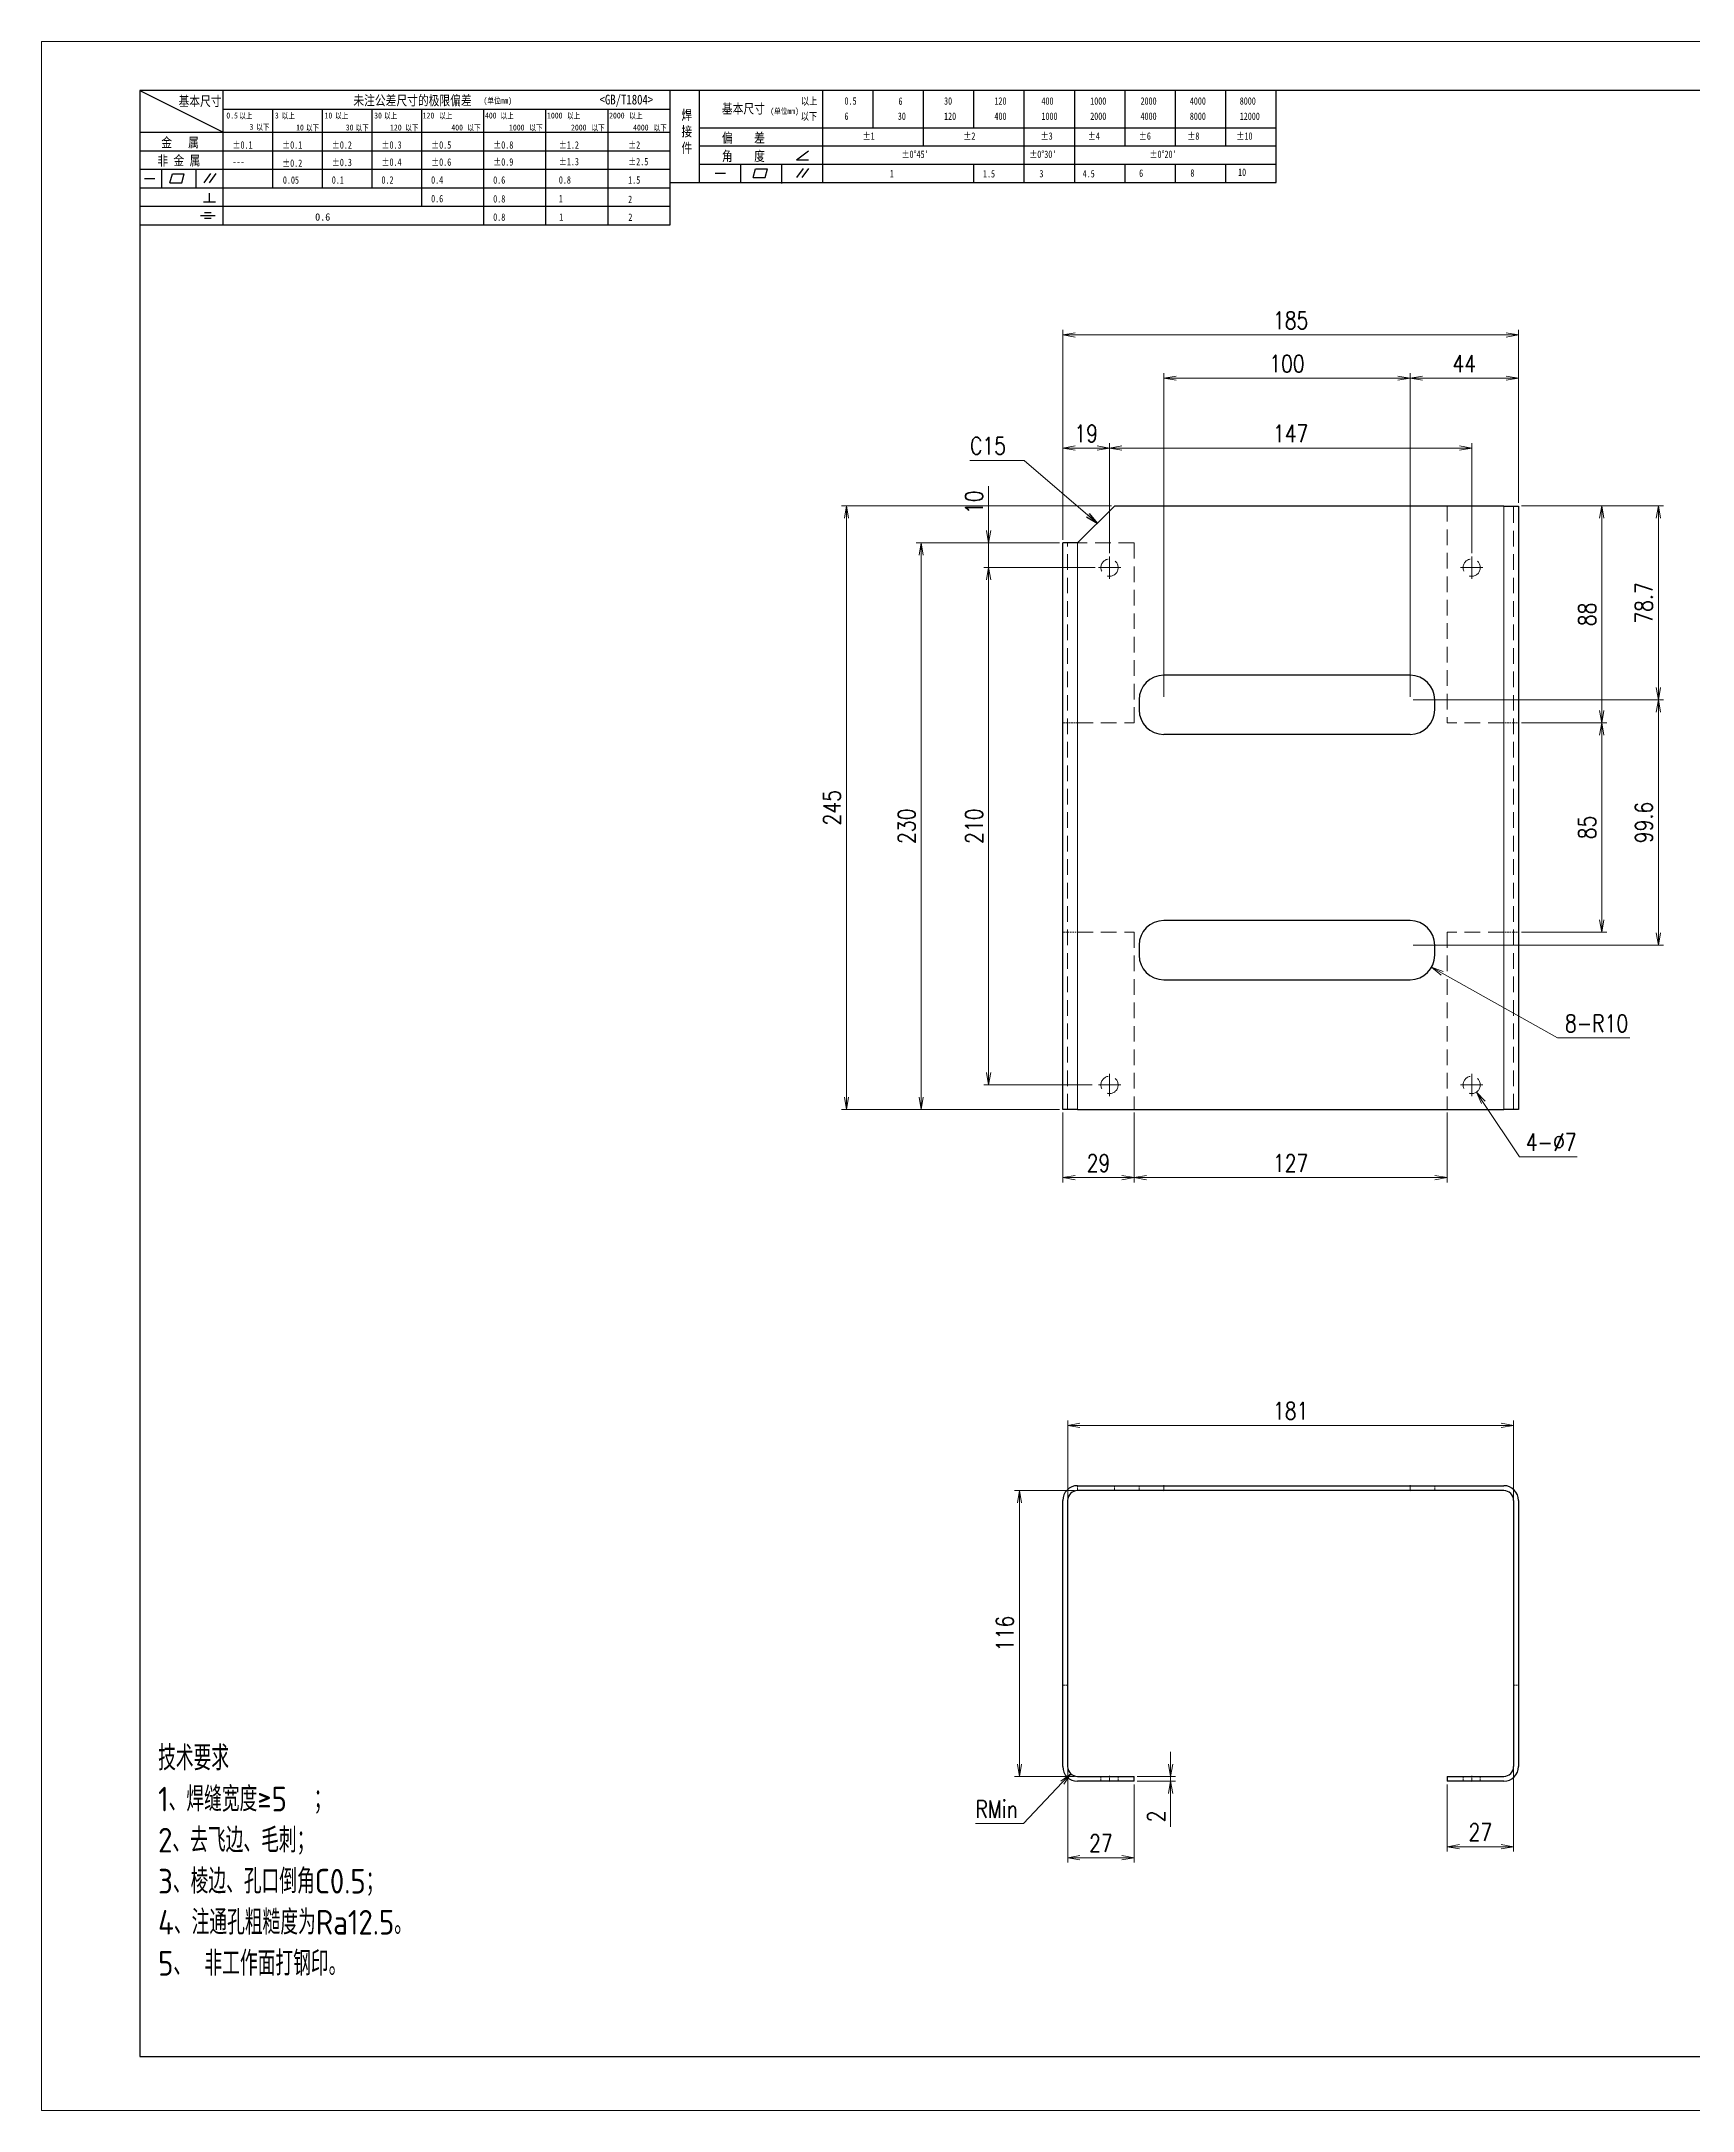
# Model space of a CAD drawing. Header units: millimetres. Extents: x 1333 to 78972, y -42879 to -5704.
# Drawn here: x 77784 to 78454, y -21799 to -20959 of the extents above; entities that cross this region are included whole.
import ezdxf

# ---------------------------------------------------------------- set-up
doc = ezdxf.new("R2010")
doc.units = ezdxf.units.MM
doc.header["$LTSCALE"] = 0.5
doc.linetypes.add('AM_ISO08W050x2', pattern=[9, 6, -0.75, 1.5, -0.75])
doc.linetypes.add('DASHED', pattern=[19.05, 12.7, -6.35])
for name, color, linetype, lineweight in [('CENTER', 2, 'AM_ISO08W050x2', 15), ('HIDDEN', 1, 'DASHED', 18), ('图框', 7, 'Continuous', 18), ('标注线', 3, 'Continuous', 18)]:
    doc.layers.add(name, color=color, linetype=linetype, lineweight=lineweight)
for name, color, linetype in [('DIM', 3, 'Continuous'), ('Drawing', 7, 'Continuous'), ('图框文字', 7, 'Continuous')]:
    doc.layers.add(name, color=color, linetype=linetype)
doc.layers.add('打印-禁用', color=7, linetype='Continuous', lineweight=15, plot=False)
doc.styles.add('DIM', font='romans.shx', dxfattribs={"width": 0.8, "bigfont": 'bigfont.shx'})
doc.styles.add('国标', font='simfang.ttf', dxfattribs={"width": 0.8})
doc.styles.add('机械长仿宋', font='gbenor.shx', dxfattribs={"height": 1, "bigfont": 'gbcbig.shx'})
doc.dimstyles.new('XR 1-2$0', dxfattribs={"dimscale": 2, "dimtxt": 3.5, "dimasz": 2.5, "dimexe": 1, "dimexo": 0.625, "dimgap": 1.2, "dimtad": 1, "dimdsep": 46, "dimtxsty": 'DIM', "dimblk": 'OPEN', "dimcen": 0, "dimclrd": 8, "dimclre": 8, "dimclrt": 2, "dimazin": 2, "dimtfac": 0.5, "dimtmove": 0, "dimatfit": 3, "dimldrblk": 'OPEN', "dimfxl": 1, "dimtolj": 2, "dimlwd": 13, "dimlwe": 13, "dimarcsym": 0})
doc.dimstyles.new('XR 1-2$3', dxfattribs={"dimscale": 2, "dimtxt": 3.5, "dimasz": 2.5, "dimexe": 1, "dimexo": 0.625, "dimgap": 1.2, "dimtad": 1, "dimtoh": 1, "dimdsep": 46, "dimtxsty": 'DIM', "dimblk": 'OPEN', "dimcen": 0, "dimclrd": 8, "dimclre": 8, "dimclrt": 2, "dimazin": 2, "dimtfac": 0.5, "dimtofl": 0, "dimtmove": 0, "dimatfit": 3, "dimldrblk": 'OPEN', "dimfxl": 1, "dimtolj": 2, "dimlwd": 18, "dimlwe": 18, "dimarcsym": 0})
doc.dimstyles.new('XR 1-2$4', dxfattribs={"dimscale": 2, "dimtxt": 3.5, "dimasz": 2.5, "dimexe": 1, "dimexo": 0.625, "dimgap": 1.2, "dimtad": 1, "dimtoh": 1, "dimdsep": 46, "dimtxsty": 'DIM', "dimblk": 'OPEN', "dimcen": 0, "dimclrd": 8, "dimclre": 8, "dimclrt": 2, "dimazin": 2, "dimtfac": 0.5, "dimtofl": 0, "dimtmove": 0, "dimatfit": 3, "dimldrblk": 'OPEN', "dimfxl": 1, "dimtolj": 2, "dimlwd": 18, "dimlwe": 18, "dimarcsym": 0})
doc.dimstyles.new('XR 1-2$7', dxfattribs={"dimscale": 2, "dimtxt": 3.5, "dimasz": 2.5, "dimexe": 1, "dimexo": 0.625, "dimgap": 1.2, "dimtad": 1, "dimdsep": 46, "dimtxsty": 'DIM', "dimblk": 'OPEN', "dimcen": 0, "dimclrd": 8, "dimclre": 8, "dimclrt": 2, "dimazin": 2, "dimtfac": 0.5, "dimtmove": 0, "dimatfit": 3, "dimldrblk": 'OPEN', "dimfxl": 1, "dimtolj": 2, "dimlwd": 13, "dimlwe": 13, "dimarcsym": 1})

# ---------------------------------------------------------------- blocks, each defined once
blk = doc.blocks.new('GZDEH零件A2图框V02版')
at = {"layer": '图框文字', "linetype": 'Continuous'}
for p, q in [((584, 410), (20, 410)), ((20, 410), (20, 11)), ((20, 11), (584, 11))]:
    blk.add_line(p, q, dxfattribs=at)
at = {"layer": '图框文字', "color": 9}
for p, q in [((20, 410), (36.88, 401.54)), ((36.88, 382.79), (36.88, 410)), ((127.6, 382.79), (127.6, 410)), ((133.6, 391.38), (133.6, 410)), ((158.6, 402.48), (158.6, 410)), ((168.82, 402.48), (168.82, 410)), ((179.04, 402.48), (179.04, 410)), ((189.26, 402.48), (189.26, 410)), ((199.48, 402.48), (199.48, 410)), ((209.71, 402.48), (209.71, 410)), ((219.93, 402.48), (219.93, 410)), ((230.15, 402.48), (230.15, 410)), ((240.37, 402.48), (240.37, 410)), ((250.6, 391.38), (250.6, 410)), ((36.88, 406.22), (127.6, 406.22)), ((46.96, 390.29), (46.96, 406.22)), ((57.04, 390.29), (57.04, 406.22)), ((67.12, 390.29), (67.12, 406.22)), ((77.2, 386.54), (77.2, 406.22)), ((89.8, 382.79), (89.8, 406.22)), ((102.4, 382.79), (102.4, 406.22)), ((115, 382.79), (115, 406.22)), ((20, 401.54), (127.6, 401.54)), ((133.6, 402.48), (250.6, 402.48)), ((158.6, 391.38), (158.6, 402.48)), ((179.04, 398.78), (179.04, 402.48)), ((199.48, 391.38), (199.48, 402.48)), ((209.71, 391.38), (209.71, 402.48)), ((219.93, 398.78), (219.93, 402.48)), ((230.15, 398.78), (230.15, 402.48)), ((240.37, 398.78), (240.37, 402.48)), ((20, 397.79), (127.6, 397.79)), ((133.6, 398.78), (250.6, 398.78)), ((133.6, 395.08), (250.6, 395.08)), ((141.93, 391.38), (141.93, 395.08)), ((150.26, 391.38), (150.26, 395.08)), ((153.26, 395.95), (155.66, 397.8)), ((153.26, 395.95), (155.66, 395.95)), ((189.26, 391.38), (189.26, 395.08)), ((219.93, 391.38), (219.93, 394.98)), ((230.15, 391.38), (230.15, 395.08)), ((240.37, 391.38), (240.37, 395.08)), ((20, 394.04), (127.6, 394.04)), ((20.94, 392.19), (23, 392.19)), ((24.43, 390.34), (24.43, 394.04)), ((26.1, 391.3), (26.58, 393.09)), ((26.1, 391.3), (28.51, 391.3)), ((26.58, 393.09), (28.99, 393.09)), ((28.51, 391.3), (28.99, 393.09)), ((31.42, 390.34), (31.42, 394.04)), ((33.03, 391.3), (34.36, 393.16)), ((34.11, 391.3), (35.45, 393.16)), ((127.6, 391.38), (250.6, 391.38)), ((136.77, 393.23), (138.83, 393.23)), ((144.48, 392.34), (144.96, 394.13)), ((144.48, 392.34), (146.9, 392.34)), ((144.96, 394.13), (147.37, 394.13)), ((146.9, 392.34), (147.37, 394.13)), ((150.26, 391.13), (150.26, 391.38)), ((153.32, 392.34), (154.66, 394.2)), ((154.4, 392.34), (155.74, 394.2)), ((20, 390.29), (127.6, 390.29)), ((20, 386.54), (127.6, 386.54)), ((32.93, 387.41), (35.32, 387.41)), ((34.09, 387.41), (34.09, 389.18)), ((20, 382.79), (127.6, 382.79)), ((32.3, 384.69), (35.28, 384.69)), ((33.08, 385.29), (34.43, 385.29)), ((33.08, 384.09), (34.44, 384.09))]:
    blk.add_line(p, q, dxfattribs=at)
at = {"layer": '打印-禁用', "linetype": 'Continuous'}
for p, q in [((594, 420), (0, 420)), ((0, 420), (0, 0)), ((0, 0), (594, 0))]:
    blk.add_line(p, q, dxfattribs=at)
at = {"layer": '图框文字', "color": 9, "style": '国标', "width": 0.8}
for s, height, p in [('基本尺寸', 2, (27.84, 406.88)), ('未注公差尺寸的极限偏差', 2, (63.32, 407.02)), ('<GB/T1804>', 2, (113.29, 407.19)), ('基本尺寸', 2, (138.11, 405.36)), ('以上', 1.5, (154.15, 407.13)), ('0.5', 1.5, (163, 407.16)), ('6', 1.5, (173.96, 407.12)), ('30', 1.5, (183.2, 407.15)), ('120', 1.5, (193.42, 407.15)), ('400', 1.5, (202.97, 407.15)), ('1000', 1.5, (212.87, 407.15)), ('2000', 1.5, (223.08, 407.15)), ('4000', 1.5, (233.08, 407.15)), ('8000', 1.5, (243.21, 407.15)), ('30', 1.2, (67.55, 404.35)), ('以下', 1.5, (154.09, 404.03)), ('6', 1.5, (163, 404.08)), ('30', 1.5, (173.82, 404.07)), ('120', 1.5, (183.2, 404.06)), ('400', 1.5, (193.42, 404.06)), ('1000', 1.5, (202.97, 404.06)), ('2000', 1.5, (212.87, 404.06)), ('4000', 1.5, (223.08, 404.06)), ('8000', 1.5, (233.08, 404.06)), ('12000', 1.5, (243.21, 404.06)), ('金   属', 2, (24.33, 398.48)), ('±0.1', 1.5, (38.78, 398.23)), ('±0.1', 1.5, (48.86, 398.23)), ('±0.2', 1.5, (58.94, 398.23)), ('±0.3', 1.5, (69.02, 398.23)), ('±0.5', 1.5, (79.1, 398.23)), ('±0.8', 1.5, (91.7, 398.23)), ('±1.2', 1.5, (105.02, 398.23)), ('±2', 1.5, (119.09, 398.23)), ('偏    差', 2, (138.11, 399.42)), ('±1', 1.5, (166.67, 400.04)), ('±2', 1.5, (187.12, 400.04)), ('±3', 1.5, (202.8, 400.04)), ('±4', 1.5, (212.36, 400.04)), ('±6', 1.5, (222.73, 400.04)), ('±8', 1.5, (232.57, 400.04)), ('±10', 1.5, (242.53, 400.04)), ('非 金 属', 2, (23.53, 394.82)), ('---', 1.5, (38.78, 394.81)), ('±0.2', 1.5, (48.86, 394.54)), ('±0.3', 1.5, (58.94, 394.69)), ('±0.4', 1.5, (69.02, 394.75)), ('±0.6', 1.5, (79.1, 394.75)), ('±0.9', 1.5, (91.7, 394.78)), ('±1.3', 1.5, (105.02, 394.84)), ('±2.5', 1.5, (119.09, 394.85)), ('角    度', 2, (138.11, 395.72)), ("±0%%D45'", 1.5, (174.57, 396.34)), ("±0%%D30'", 1.5, (200.49, 396.34)), ("±0%%D20'", 1.5, (224.89, 396.34)), ('0.1', 1.5, (58.94, 391.12)), ('0.2', 1.5, (69.02, 391.13)), ('0.4', 1.5, (79.1, 391.13)), ('0.6', 1.5, (91.7, 391.11)), ('0.8', 1.5, (105.02, 391.13)), ('1.5', 1.5, (119.09, 391.12)), ('1', 1.5, (172.2, 392.41)), ('1.5', 1.5, (191.1, 392.38)), ('3', 1.5, (202.56, 392.39)), ('4.5', 1.5, (211.33, 392.39)), ('6', 1.5, (222.79, 392.5)), ('8', 1.5, (233.19, 392.54)), ('10', 1.5, (242.87, 392.7)), ('0.6', 1.5, (79.1, 387.33)), ('0.8', 1.5, (91.7, 387.3)), ('1', 1.5, (105.02, 387.34)), ('2', 1.5, (119.09, 387.2)), ('0.8', 1.5, (91.7, 383.59)), ('1', 1.5, (105.1, 383.6)), ('2', 1.5, (119.13, 383.57))]:
    blk.add_text(s, height=height, dxfattribs=at).set_placement(p)
at = {"layer": '图框文字', "color": 9, "lineweight": 15, "style": '国标', "width": 0.8}
for s, p in [('0.5', (37.54, 404.35)), ('以上', (40.15, 404.3)), ('3', (42.24, 402.06)), ('以下', (43.61, 402.01)), ('3', (47.39, 404.35)), ('以上', (48.76, 404.3)), ('10', (57.47, 404.35)), ('以上', (59.6, 404.3)), ('以上', (69.53, 404.3)), ('120', (77.39, 404.35)), ('以上', (80.72, 404.3)), ('400', (90.03, 404.35)), ('以上', (93.19, 404.3)), ('1000', (102.63, 404.35)), ('以上', (106.67, 404.3)), ('2000', (115.23, 404.35)), ('以上', (119.31, 404.3)), ('10', (51.7, 401.92)), ('以下', (53.69, 401.87)), ('30', (61.78, 401.92)), ('以下', (63.77, 401.87)), ('120', (70.77, 401.92)), ('以下', (73.85, 401.87)), ('400', (83.21, 401.92)), ('以下', (86.45, 401.87)), ('1000', (94.92, 401.92)), ('以下', (99.05, 401.87)), ('2000', (107.5, 401.92)), ('以下', (111.65, 401.87)), ('4000', (120.1, 401.92)), ('以下', (124.25, 401.87))]:
    blk.add_text(s, height=1.2, dxfattribs=at).set_placement(p)
at = {"layer": '图框文字', "color": 9, "lineweight": 13, "style": '国标'}
blk.add_text('0.6', height=1.5, dxfattribs=at).set_placement((55.56, 383.61))
at = {"layer": '图框文字', "color": 9, "lineweight": 15, "char_height": 1.2, "width": 6.9199, "attachment_point": 1, "style": '国标'}
for insert in [(89.71, 408.58), (147.93, 406.45)]:
    blk.add_mtext('(单位mm)', dxfattribs=dict(at, insert=insert))
at = {"layer": '图框文字', "color": 9, "style": '国标'}
for s, insert, char_height, width, attachment_point in [('焊\\P接\\P件', (129.9, 406.05), 2, 3.1877, 1), ('0.05', (49.02, 391.09), 1.5, 5.1982, 7)]:
    blk.add_mtext(s, dxfattribs=dict(at, insert=insert, char_height=char_height, width=width, attachment_point=attachment_point))
blk = doc.blocks.new('DEH A2')
at = {"layer": '图框'}
blk.add_blockref('GZDEH零件A2图框V02版', (0, 0), dxfattribs=at)
blk = doc.blocks.new('_Open')
at = {"color": 0, "linetype": 'ByBlock', "lineweight": -2}
for p, q in [((-1, 0.17), (0, 0)), ((-1, -0.17), (0, 0)), ((0, 0), (-1, 0))]:
    blk.add_line(p, q, dxfattribs=at)
blk = doc.blocks.new('*D1190')
at = {"layer": 'Defpoints', "color": 0}
for p in [(78198.56, -21124.17), (78198.56, -21162.7), (78217.56, -21168.15)]:
    blk.add_point(p, dxfattribs=at)
at = {"layer": 'DIM', "color": 8, "lineweight": 13}
for p, q in [((78198.56, -21161.45), (78198.56, -21122.17)), ((78212.56, -21124.17), (78203.56, -21124.17)), ((78217.56, -21166.9), (78217.56, -21122.17))]:
    blk.add_line(p, q, dxfattribs=at)
at = {"layer": 'DIM', "color": 8, "lineweight": 13, "xscale": 5, "yscale": 5, "zscale": 5, "rotation": 180}
blk.add_blockref('_Open', (78198.56, -21124.17), dxfattribs=at)
at = {"layer": 'DIM', "color": 8, "lineweight": 13, "xscale": 5, "yscale": 5, "zscale": 5}
blk.add_blockref('_Open', (78217.56, -21124.17), dxfattribs=at)
at = {"layer": 'DIM', "color": 2, "insert": (78208.06, -21118.27), "char_height": 7, "attachment_point": 5, "style": 'DIM'}
blk.add_mtext('\\A2;19', dxfattribs=at)
blk = doc.blocks.new('*D1191')
at = {"layer": 'Defpoints', "color": 0}
for p in [(78364.56, -21124.17), (78217.56, -21168.15), (78364.56, -21168.15)]:
    blk.add_point(p, dxfattribs=at)
at = {"layer": 'DIM', "color": 8, "lineweight": 13}
for p, q in [((78217.56, -21166.9), (78217.56, -21122.17)), ((78222.56, -21124.17), (78359.56, -21124.17)), ((78364.56, -21166.9), (78364.56, -21122.17))]:
    blk.add_line(p, q, dxfattribs=at)
at = {"layer": 'DIM', "color": 8, "lineweight": 13, "xscale": 5, "yscale": 5, "zscale": 5, "rotation": 180}
blk.add_blockref('_Open', (78217.56, -21124.17), dxfattribs=at)
at = {"layer": 'DIM', "color": 8, "lineweight": 13, "xscale": 5, "yscale": 5, "zscale": 5}
blk.add_blockref('_Open', (78364.56, -21124.17), dxfattribs=at)
at = {"layer": 'DIM', "color": 2, "insert": (78291.06, -21118.27), "char_height": 7, "attachment_point": 5, "style": 'DIM'}
blk.add_mtext('\\A2;147', dxfattribs=at)
blk = doc.blocks.new('*D1192')
at = {"layer": 'Defpoints', "color": 0}
for p in [(78168.48, -21162.7), (78198.56, -21162.7), (78213.01, -21172.7)]:
    blk.add_point(p, dxfattribs=at)
at = {"layer": 'DIM', "color": 8, "lineweight": 13}
for p, q in [((78168.48, -21157.7), (78168.48, -21139.64)), ((78197.31, -21162.7), (78166.48, -21162.7)), ((78168.48, -21172.7), (78168.48, -21162.7)), ((78211.76, -21172.7), (78166.48, -21172.7)), ((78168.48, -21177.7), (78168.48, -21182.7))]:
    blk.add_line(p, q, dxfattribs=at)
at = {"layer": 'DIM', "color": 8, "lineweight": 13, "xscale": 5, "yscale": 5, "zscale": 5}
for p, rotation in [((78168.48, -21162.7), 270), ((78168.48, -21172.7), 90)]:
    blk.add_blockref('_Open', p, dxfattribs=dict(at, rotation=rotation))
at = {"layer": 'DIM', "color": 2, "insert": (78162.58, -21146.17), "char_height": 7, "attachment_point": 5, "rotation": 90, "style": 'DIM'}
blk.add_mtext('\\A2;10', dxfattribs=at)
blk = doc.blocks.new('*D1193')
at = {"layer": 'Defpoints', "color": 0}
for p in [(78211.76, -21172.7), (78168.48, -21382.7), (78211.76, -21382.7)]:
    blk.add_point(p, dxfattribs=at)
at = {"layer": 'DIM', "color": 8, "lineweight": 13}
for p, q in [((78210.51, -21172.7), (78166.48, -21172.7)), ((78168.48, -21177.7), (78168.48, -21377.7)), ((78210.51, -21382.7), (78166.48, -21382.7))]:
    blk.add_line(p, q, dxfattribs=at)
at = {"layer": 'DIM', "color": 8, "lineweight": 13, "xscale": 5, "yscale": 5, "zscale": 5}
for p, rotation in [((78168.48, -21172.7), 90), ((78168.48, -21382.7), 270)]:
    blk.add_blockref('_Open', p, dxfattribs=dict(at, rotation=rotation))
at = {"layer": 'DIM', "color": 2, "insert": (78162.58, -21277.7), "char_height": 7, "attachment_point": 5, "rotation": 90, "style": 'DIM'}
blk.add_mtext('\\A2;210', dxfattribs=at)
blk = doc.blocks.new('*D1194')
at = {"layer": 'Defpoints', "color": 0}
for p in [(78141.09, -21162.7), (78198.56, -21162.7), (78198.56, -21392.7)]:
    blk.add_point(p, dxfattribs=at)
at = {"layer": 'DIM', "color": 8, "lineweight": 13}
for p, q in [((78197.31, -21162.7), (78139.09, -21162.7)), ((78141.09, -21387.7), (78141.09, -21167.7)), ((78197.31, -21392.7), (78139.09, -21392.7))]:
    blk.add_line(p, q, dxfattribs=at)
at = {"layer": 'DIM', "color": 8, "lineweight": 13, "xscale": 5, "yscale": 5, "zscale": 5}
for p, rotation in [((78141.09, -21162.7), 90), ((78141.09, -21392.7), 270)]:
    blk.add_blockref('_Open', p, dxfattribs=dict(at, rotation=rotation))
at = {"layer": 'DIM', "color": 2, "insert": (78135.19, -21277.7), "char_height": 7, "attachment_point": 5, "rotation": 90, "style": 'DIM'}
blk.add_mtext('\\A2;230', dxfattribs=at)
blk = doc.blocks.new('*D1195')
at = {"layer": 'Defpoints', "color": 0}
for p in [(78219.56, -21147.7), (78110.8, -21392.7), (78198.56, -21392.7)]:
    blk.add_point(p, dxfattribs=at)
at = {"layer": 'DIM', "color": 8, "lineweight": 13}
for p, q in [((78218.31, -21147.7), (78108.8, -21147.7)), ((78110.8, -21152.7), (78110.8, -21387.7)), ((78197.31, -21392.7), (78108.8, -21392.7))]:
    blk.add_line(p, q, dxfattribs=at)
at = {"layer": 'DIM', "color": 8, "lineweight": 13, "xscale": 5, "yscale": 5, "zscale": 5}
for p, rotation in [((78110.8, -21147.7), 90), ((78110.8, -21392.7), 270)]:
    blk.add_blockref('_Open', p, dxfattribs=dict(at, rotation=rotation))
at = {"layer": 'DIM', "color": 2, "insert": (78104.9, -21270.2), "char_height": 7, "attachment_point": 5, "rotation": 90, "style": 'DIM'}
blk.add_mtext('\\A2;245', dxfattribs=at)
blk = doc.blocks.new('*D1196')
at = {"layer": 'Defpoints', "color": 0}
for p in [(78383.56, -21147.7), (78440.35, -21147.7), (78339.56, -21226.4)]:
    blk.add_point(p, dxfattribs=at)
at = {"layer": 'DIM', "color": 8, "lineweight": 13}
for p, q in [((78384.81, -21147.7), (78442.35, -21147.7)), ((78440.35, -21221.4), (78440.35, -21152.7)), ((78340.81, -21226.4), (78442.35, -21226.4))]:
    blk.add_line(p, q, dxfattribs=at)
at = {"layer": 'DIM', "color": 8, "lineweight": 13, "xscale": 5, "yscale": 5, "zscale": 5}
for p, rotation in [((78440.35, -21147.7), 90), ((78440.35, -21226.4), 270)]:
    blk.add_blockref('_Open', p, dxfattribs=dict(at, rotation=rotation))
at = {"layer": 'DIM', "color": 2, "insert": (78434.45, -21187.05), "char_height": 7, "attachment_point": 5, "rotation": 90, "style": 'DIM'}
blk.add_mtext('\\A2;78.7', dxfattribs=at)
blk = doc.blocks.new('*D1197')
at = {"layer": 'Defpoints', "color": 0}
for p in [(78340.81, -21226.4), (78339.56, -21326), (78440.35, -21326)]:
    blk.add_point(p, dxfattribs=at)
at = {"layer": 'DIM', "color": 8, "lineweight": 13}
for p, q in [((78342.06, -21226.4), (78442.35, -21226.4)), ((78440.35, -21231.4), (78440.35, -21321)), ((78340.81, -21326), (78442.35, -21326))]:
    blk.add_line(p, q, dxfattribs=at)
at = {"layer": 'DIM', "color": 8, "lineweight": 13, "xscale": 5, "yscale": 5, "zscale": 5}
for p, rotation in [((78440.35, -21226.4), 90), ((78440.35, -21326), 270)]:
    blk.add_blockref('_Open', p, dxfattribs=dict(at, rotation=rotation))
at = {"layer": 'DIM', "color": 2, "insert": (78434.45, -21276.2), "char_height": 7, "attachment_point": 5, "rotation": 90, "style": 'DIM'}
blk.add_mtext('\\A2;99.6', dxfattribs=at)
blk = doc.blocks.new('*D1198')
at = {"layer": 'Defpoints', "color": 0}
for p in [(78383.56, -21095.83), (78383.56, -21147.7), (78339.56, -21226.4)]:
    blk.add_point(p, dxfattribs=at)
at = {"layer": 'DIM', "color": 8, "lineweight": 13}
for p, q in [((78339.56, -21225.15), (78339.56, -21093.83)), ((78344.56, -21095.83), (78378.56, -21095.83)), ((78383.56, -21146.45), (78383.56, -21093.83))]:
    blk.add_line(p, q, dxfattribs=at)
at = {"layer": 'DIM', "color": 8, "lineweight": 13, "xscale": 5, "yscale": 5, "zscale": 5, "rotation": 180}
blk.add_blockref('_Open', (78339.56, -21095.83), dxfattribs=at)
at = {"layer": 'DIM', "color": 8, "lineweight": 13, "xscale": 5, "yscale": 5, "zscale": 5}
blk.add_blockref('_Open', (78383.56, -21095.83), dxfattribs=at)
at = {"layer": 'DIM', "color": 2, "insert": (78361.56, -21089.93), "char_height": 7, "attachment_point": 5, "style": 'DIM'}
blk.add_mtext('\\A2;44', dxfattribs=at)
blk = doc.blocks.new('*D1199')
at = {"layer": 'Defpoints', "color": 0}
for p in [(78239.56, -21095.83), (78239.56, -21226.4), (78339.56, -21226.4)]:
    blk.add_point(p, dxfattribs=at)
at = {"layer": 'DIM', "color": 8, "lineweight": 13}
for p, q in [((78239.56, -21225.15), (78239.56, -21093.83)), ((78334.56, -21095.83), (78244.56, -21095.83)), ((78339.56, -21225.15), (78339.56, -21093.83))]:
    blk.add_line(p, q, dxfattribs=at)
at = {"layer": 'DIM', "color": 8, "lineweight": 13, "xscale": 5, "yscale": 5, "zscale": 5, "rotation": 180}
blk.add_blockref('_Open', (78239.56, -21095.83), dxfattribs=at)
at = {"layer": 'DIM', "color": 8, "lineweight": 13, "xscale": 5, "yscale": 5, "zscale": 5}
blk.add_blockref('_Open', (78339.56, -21095.83), dxfattribs=at)
at = {"layer": 'DIM', "color": 2, "insert": (78289.56, -21089.93), "char_height": 7, "attachment_point": 5, "style": 'DIM'}
blk.add_mtext('\\A2;100', dxfattribs=at)
blk = doc.blocks.new('*D1200')
at = {"layer": 'Defpoints', "color": 0}
for p in [(78198.56, -21078.25), (78383.56, -21147.7), (78198.56, -21162.7)]:
    blk.add_point(p, dxfattribs=at)
at = {"layer": 'DIM', "color": 8, "lineweight": 13}
for p, q in [((78198.56, -21161.45), (78198.56, -21076.25)), ((78378.56, -21078.25), (78203.56, -21078.25)), ((78383.56, -21146.45), (78383.56, -21076.25))]:
    blk.add_line(p, q, dxfattribs=at)
at = {"layer": 'DIM', "color": 8, "lineweight": 13, "xscale": 5, "yscale": 5, "zscale": 5, "rotation": 180}
blk.add_blockref('_Open', (78198.56, -21078.25), dxfattribs=at)
at = {"layer": 'DIM', "color": 8, "lineweight": 13, "xscale": 5, "yscale": 5, "zscale": 5}
blk.add_blockref('_Open', (78383.56, -21078.25), dxfattribs=at)
at = {"layer": 'DIM', "color": 2, "insert": (78291.06, -21072.35), "char_height": 7, "attachment_point": 5, "style": 'DIM'}
blk.add_mtext('\\A2;185', dxfattribs=at)
blk = doc.blocks.new('*D1201')
at = {"layer": 'Defpoints', "color": 0}
for p in [(78383.56, -21147.7), (78383.56, -21235.7), (78417.35, -21235.7)]:
    blk.add_point(p, dxfattribs=at)
at = {"layer": 'DIM', "color": 8, "lineweight": 13}
for p, q in [((78384.81, -21147.7), (78419.35, -21147.7)), ((78417.35, -21152.7), (78417.35, -21230.7)), ((78384.81, -21235.7), (78419.35, -21235.7))]:
    blk.add_line(p, q, dxfattribs=at)
at = {"layer": 'DIM', "color": 8, "lineweight": 13, "xscale": 5, "yscale": 5, "zscale": 5}
for p, rotation in [((78417.35, -21147.7), 90), ((78417.35, -21235.7), 270)]:
    blk.add_blockref('_Open', p, dxfattribs=dict(at, rotation=rotation))
at = {"layer": 'DIM', "color": 2, "insert": (78411.45, -21191.7), "char_height": 7, "attachment_point": 5, "rotation": 90, "style": 'DIM'}
blk.add_mtext('\\A2;88', dxfattribs=at)
blk = doc.blocks.new('*D1202')
at = {"layer": 'Defpoints', "color": 0}
for p in [(78383.56, -21235.7), (78383.56, -21320.7), (78417.35, -21320.7)]:
    blk.add_point(p, dxfattribs=at)
at = {"layer": 'DIM', "color": 8, "lineweight": 13}
for p, q in [((78384.81, -21235.7), (78419.35, -21235.7)), ((78417.35, -21240.7), (78417.35, -21315.7)), ((78384.81, -21320.7), (78419.35, -21320.7))]:
    blk.add_line(p, q, dxfattribs=at)
at = {"layer": 'DIM', "color": 8, "lineweight": 13, "xscale": 5, "yscale": 5, "zscale": 5}
for p, rotation in [((78417.35, -21235.7), 90), ((78417.35, -21320.7), 270)]:
    blk.add_blockref('_Open', p, dxfattribs=dict(at, rotation=rotation))
at = {"layer": 'DIM', "color": 2, "insert": (78411.45, -21278.2), "char_height": 7, "attachment_point": 5, "rotation": 90, "style": 'DIM'}
blk.add_mtext('\\A2;85', dxfattribs=at)
blk = doc.blocks.new('*D1203')
at = {"layer": 'Defpoints', "color": 0}
for p in [(78198.56, -21392.7), (78227.56, -21392.7), (78227.56, -21420.33)]:
    blk.add_point(p, dxfattribs=at)
at = {"layer": 'DIM', "color": 8, "lineweight": 13}
for p, q in [((78198.56, -21393.95), (78198.56, -21422.33)), ((78227.56, -21393.95), (78227.56, -21422.33)), ((78203.56, -21420.33), (78222.56, -21420.33))]:
    blk.add_line(p, q, dxfattribs=at)
at = {"layer": 'DIM', "color": 8, "lineweight": 13, "xscale": 5, "yscale": 5, "zscale": 5, "rotation": 180}
blk.add_blockref('_Open', (78198.56, -21420.33), dxfattribs=at)
at = {"layer": 'DIM', "color": 8, "lineweight": 13, "xscale": 5, "yscale": 5, "zscale": 5}
blk.add_blockref('_Open', (78227.56, -21420.33), dxfattribs=at)
at = {"layer": 'DIM', "color": 2, "insert": (78213.06, -21414.43), "char_height": 7, "attachment_point": 5, "style": 'DIM'}
blk.add_mtext('\\A2;29', dxfattribs=at)
blk = doc.blocks.new('*D1204')
at = {"layer": 'Defpoints', "color": 0}
for p in [(78227.56, -21392.7), (78354.56, -21392.7), (78354.56, -21420.33)]:
    blk.add_point(p, dxfattribs=at)
at = {"layer": 'DIM', "color": 8, "lineweight": 13}
for p, q in [((78227.56, -21393.95), (78227.56, -21422.33)), ((78354.56, -21393.95), (78354.56, -21422.33)), ((78232.56, -21420.33), (78349.56, -21420.33))]:
    blk.add_line(p, q, dxfattribs=at)
at = {"layer": 'DIM', "color": 8, "lineweight": 13, "xscale": 5, "yscale": 5, "zscale": 5, "rotation": 180}
blk.add_blockref('_Open', (78227.56, -21420.33), dxfattribs=at)
at = {"layer": 'DIM', "color": 8, "lineweight": 13, "xscale": 5, "yscale": 5, "zscale": 5}
blk.add_blockref('_Open', (78354.56, -21420.33), dxfattribs=at)
at = {"layer": 'DIM', "color": 2, "insert": (78291.06, -21414.43), "char_height": 7, "attachment_point": 5, "style": 'DIM'}
blk.add_mtext('\\A2;127', dxfattribs=at)
blk = doc.blocks.new('*D1205')
at = {"layer": 'Defpoints', "color": 0}
for p in [(78362.62, -21379.79), (78366.49, -21385.62)]:
    blk.add_point(p, dxfattribs=at)
at = {"layer": 'DIM', "color": 8, "lineweight": 18}
for p, q in [((78383.91, -21411.88), (78369.26, -21389.79)), ((78407.38, -21411.88), (78383.91, -21411.88))]:
    blk.add_line(p, q, dxfattribs=at)
at = {"layer": 'DIM', "color": 8, "lineweight": 18, "xscale": 5, "yscale": 5, "zscale": 5, "rotation": 123.5596259218035}
blk.add_blockref('_Open', (78366.49, -21385.62), dxfattribs=at)
at = {"layer": 'DIM', "color": 2, "insert": (78396.84, -21405.98), "char_height": 7, "attachment_point": 5, "style": 'DIM'}
blk.add_mtext('\\A2;\\A2;4-∅7', dxfattribs=at)
blk = doc.blocks.new('*D1206')
at = {"layer": 'Defpoints', "color": 0}
for p in [(78339.56, -21330), (78348.27, -21334.91)]:
    blk.add_point(p, dxfattribs=at)
at = {"layer": 'DIM', "color": 8, "lineweight": 18}
for p, q in [((78399.37, -21363.64), (78352.63, -21337.36)), ((78428.7, -21363.64), (78399.37, -21363.64))]:
    blk.add_line(p, q, dxfattribs=at)
at = {"layer": 'DIM', "color": 8, "lineweight": 18, "xscale": 5, "yscale": 5, "zscale": 5, "rotation": 150.6505027211971}
blk.add_blockref('_Open', (78348.27, -21334.91), dxfattribs=at)
at = {"layer": 'DIM', "color": 2, "insert": (78415.23, -21357.74), "char_height": 7, "attachment_point": 5, "style": 'DIM'}
blk.add_mtext('\\A2;\\A2;8-R10', dxfattribs=at)
blk = doc.blocks.new('*D1211')
at = {"layer": 'Defpoints', "color": 0}
for p in [(78227.56, -21663.4), (78227.56, -21665.4), (78242.36, -21665.4)]:
    blk.add_point(p, dxfattribs=at)
at = {"layer": 'DIM', "color": 8, "lineweight": 13}
for p, q in [((78242.36, -21658.4), (78242.36, -21653.4)), ((78228.81, -21663.4), (78244.36, -21663.4)), ((78242.36, -21663.4), (78242.36, -21665.4)), ((78228.81, -21665.4), (78244.36, -21665.4)), ((78242.36, -21670.4), (78242.36, -21683.93))]:
    blk.add_line(p, q, dxfattribs=at)
at = {"layer": 'DIM', "color": 8, "lineweight": 13, "xscale": 5, "yscale": 5, "zscale": 5}
for p, rotation in [((78242.36, -21663.4), 270), ((78242.36, -21665.4), 90)]:
    blk.add_blockref('_Open', p, dxfattribs=dict(at, rotation=rotation))
at = {"layer": 'DIM', "color": 2, "insert": (78236.46, -21679.67), "char_height": 7, "attachment_point": 5, "rotation": 90, "style": 'DIM'}
blk.add_mtext('\\A2;2', dxfattribs=at)
blk = doc.blocks.new('*D1212')
at = {"layer": 'Defpoints', "color": 0}
for p in [(78180.98, -21547.4), (78204.56, -21547.4), (78204.56, -21663.4)]:
    blk.add_point(p, dxfattribs=at)
at = {"layer": 'DIM', "color": 8, "lineweight": 13}
for p, q in [((78203.31, -21547.4), (78178.98, -21547.4)), ((78180.98, -21658.4), (78180.98, -21552.4)), ((78203.31, -21663.4), (78178.98, -21663.4))]:
    blk.add_line(p, q, dxfattribs=at)
at = {"layer": 'DIM', "color": 8, "lineweight": 13, "xscale": 5, "yscale": 5, "zscale": 5}
for p, rotation in [((78180.98, -21547.4), 90), ((78180.98, -21663.4), 270)]:
    blk.add_blockref('_Open', p, dxfattribs=dict(at, rotation=rotation))
at = {"layer": 'DIM', "color": 2, "insert": (78175.08, -21605.4), "char_height": 7, "attachment_point": 5, "rotation": 90, "style": 'DIM'}
blk.add_mtext('\\A2;116', dxfattribs=at)
blk = doc.blocks.new('*D1213')
at = {"layer": 'Defpoints', "color": 0}
for p in [(78200.56, -21659.4), (78227.56, -21665.4), (78200.56, -21696.43)]:
    blk.add_point(p, dxfattribs=at)
at = {"layer": 'DIM', "color": 8, "lineweight": 13}
for p, q in [((78200.56, -21660.65), (78200.56, -21698.43)), ((78227.56, -21666.65), (78227.56, -21698.43)), ((78222.56, -21696.43), (78205.56, -21696.43))]:
    blk.add_line(p, q, dxfattribs=at)
at = {"layer": 'DIM', "color": 8, "lineweight": 13, "xscale": 5, "yscale": 5, "zscale": 5, "rotation": 180}
blk.add_blockref('_Open', (78200.56, -21696.43), dxfattribs=at)
at = {"layer": 'DIM', "color": 8, "lineweight": 13, "xscale": 5, "yscale": 5, "zscale": 5}
blk.add_blockref('_Open', (78227.56, -21696.43), dxfattribs=at)
at = {"layer": 'DIM', "color": 2, "insert": (78214.06, -21690.53), "char_height": 7, "attachment_point": 5, "style": 'DIM'}
blk.add_mtext('\\A2;27', dxfattribs=at)
blk = doc.blocks.new('*D1214')
at = {"layer": 'Defpoints', "color": 0}
for p in [(78201.81, -21662.31), (78204.56, -21659.4)]:
    blk.add_point(p, dxfattribs=at)
at = {"layer": 'DIM', "color": 8, "lineweight": 18}
for p, q in [((78182.66, -21682.58), (78198.38, -21665.94)), ((78163.19, -21682.58), (78182.66, -21682.58))]:
    blk.add_line(p, q, dxfattribs=at)
at = {"layer": 'DIM', "color": 8, "lineweight": 18, "xscale": 5, "yscale": 5, "zscale": 5, "rotation": 46.63036471764237}
blk.add_blockref('_Open', (78201.81, -21662.31), dxfattribs=at)
at = {"layer": 'DIM', "color": 2, "insert": (78171.73, -21676.68), "char_height": 7, "attachment_point": 5, "style": 'DIM'}
blk.add_mtext('\\A2;\\A2;RMin', dxfattribs=at)
blk = doc.blocks.new('*D1215')
at = {"layer": 'Defpoints', "color": 0}
for p in [(78381.56, -21659.4), (78354.56, -21665.4), (78381.56, -21691.96)]:
    blk.add_point(p, dxfattribs=at)
at = {"layer": 'DIM', "color": 8, "lineweight": 13}
for p, q in [((78381.56, -21660.65), (78381.56, -21693.96)), ((78354.56, -21666.65), (78354.56, -21693.96)), ((78359.56, -21691.96), (78376.56, -21691.96))]:
    blk.add_line(p, q, dxfattribs=at)
at = {"layer": 'DIM', "color": 8, "lineweight": 13, "xscale": 5, "yscale": 5, "zscale": 5, "rotation": 180}
blk.add_blockref('_Open', (78354.56, -21691.96), dxfattribs=at)
at = {"layer": 'DIM', "color": 8, "lineweight": 13, "xscale": 5, "yscale": 5, "zscale": 5}
blk.add_blockref('_Open', (78381.56, -21691.96), dxfattribs=at)
at = {"layer": 'DIM', "color": 2, "insert": (78368.06, -21686.06), "char_height": 7, "attachment_point": 5, "style": 'DIM'}
blk.add_mtext('\\A2;27', dxfattribs=at)
blk = doc.blocks.new('*D1216')
at = {"layer": 'Defpoints', "color": 0}
for p in [(78381.56, -21520.91), (78200.56, -21551.4), (78381.56, -21551.4)]:
    blk.add_point(p, dxfattribs=at)
at = {"layer": 'DIM', "color": 8, "lineweight": 13}
for p, q in [((78200.56, -21550.15), (78200.56, -21518.91)), ((78381.56, -21550.15), (78381.56, -21518.91)), ((78205.56, -21520.91), (78376.56, -21520.91))]:
    blk.add_line(p, q, dxfattribs=at)
at = {"layer": 'DIM', "color": 8, "lineweight": 13, "xscale": 5, "yscale": 5, "zscale": 5, "rotation": 180}
blk.add_blockref('_Open', (78200.56, -21520.91), dxfattribs=at)
at = {"layer": 'DIM', "color": 8, "lineweight": 13, "xscale": 5, "yscale": 5, "zscale": 5}
blk.add_blockref('_Open', (78381.56, -21520.91), dxfattribs=at)
at = {"layer": 'DIM', "color": 2, "insert": (78291.06, -21515.01), "char_height": 7, "attachment_point": 5, "style": 'DIM'}
blk.add_mtext('\\A2;181', dxfattribs=at)

msp = doc.modelspace()

# ---------------------------------------------------------------- linework, layer by layer
at = {"color": 7, "lineweight": 13}
for p, q in [((78377.557, -21147.704), (78377.557, -21392.704)), ((78204.557, -21392.704), (78204.557, -21162.704))]:
    msp.add_line(p, q, dxfattribs=at)
at = {"layer": 'CENTER', "ltscale": 0.227499}
for p, q in [((78222.107, -21172.704), (78213.007, -21172.704)), ((78222.107, -21382.704), (78213.007, -21382.704))]:
    msp.add_line(p, q, dxfattribs=at)
at = {"layer": 'CENTER', "ltscale": 0.2275}
for p, q in [((78217.557, -21168.154), (78217.557, -21177.254)), ((78369.107, -21172.704), (78360.007, -21172.704)), ((78364.557, -21168.154), (78364.557, -21177.254)), ((78217.557, -21378.154), (78217.557, -21387.254)), ((78369.107, -21382.704), (78360.007, -21382.704)), ((78364.557, -21378.154), (78364.557, -21387.254))]:
    msp.add_line(p, q, dxfattribs=at)
at = {"layer": 'CENTER', "ltscale": 0.060015}
for p, q in [((78239.557, -21545.201), (78239.557, -21547.602)), ((78339.557, -21545.201), (78339.557, -21547.602)), ((78217.557, -21663.201), (78217.557, -21665.602)), ((78364.557, -21663.201), (78364.557, -21665.602))]:
    msp.add_line(p, q, dxfattribs=at)
at = {"layer": 'Drawing'}
for p, q in [((78219.557, -21147.704), (78204.557, -21162.704)), ((78377.557, -21147.704), (78219.557, -21147.704)), ((78383.557, -21147.704), (78383.557, -21392.704)), ((78198.557, -21392.704), (78198.557, -21162.704)), ((78339.557, -21216.404), (78239.557, -21216.404)), ((78339.557, -21240.404), (78239.557, -21240.404)), ((78339.557, -21316.004), (78239.557, -21316.004)), ((78239.557, -21340.004), (78339.557, -21340.004)), ((78204.557, -21392.704), (78377.557, -21392.704)), ((78204.557, -21545.401), (78377.557, -21545.401)), ((78198.557, -21659.401), (78198.557, -21551.401)), ((78200.557, -21551.401), (78200.557, -21659.401)), ((78377.557, -21547.401), (78204.557, -21547.401)), ((78381.557, -21551.401), (78381.557, -21659.401)), ((78383.557, -21551.401), (78383.557, -21659.401)), ((78204.557, -21663.401), (78227.557, -21663.401)), ((78354.557, -21663.401), (78377.557, -21663.401)), ((78227.557, -21665.401), (78204.557, -21665.401)), ((78377.557, -21665.401), (78354.557, -21665.401))]:
    msp.add_line(p, q, dxfattribs=at)
at = {"layer": 'Drawing', "ltscale": 0.15}
for p, q in [((78377.557, -21147.704), (78383.557, -21147.704)), ((78204.557, -21162.704), (78198.557, -21162.704)), ((78204.557, -21392.704), (78198.557, -21392.704)), ((78383.557, -21392.704), (78377.557, -21392.704))]:
    msp.add_line(p, q, dxfattribs=at)
at = {"layer": 'Drawing', "ltscale": 0.1}
for p, q in [((78229.557, -21226.404), (78229.557, -21230.404)), ((78349.557, -21230.404), (78349.557, -21226.404)), ((78229.557, -21326.004), (78229.557, -21330.004)), ((78349.557, -21330.004), (78349.557, -21326.004))]:
    msp.add_line(p, q, dxfattribs=at)
at = {"layer": 'Drawing', "ltscale": 0.05}
for p, q in [((78227.557, -21665.401), (78227.557, -21663.401)), ((78354.557, -21663.401), (78354.557, -21665.401))]:
    msp.add_line(p, q, dxfattribs=at)
at = {"layer": 'Drawing'}
for centre, radius, start, end in [((78239.557, -21226.404), 10, 90, 180), ((78339.557, -21226.404), 10, 0, 90), ((78239.557, -21230.404), 10, 180, 270), ((78339.557, -21230.404), 10, 270, 0), ((78239.557, -21326.004), 10, 90, 180), ((78339.557, -21326.004), 10, 0, 90), ((78239.557, -21330.004), 10, 180, 270), ((78339.557, -21330.004), 10, 270, 0), ((78204.557, -21551.401), 6, 90, 180), ((78377.557, -21551.401), 6, 0, 90), ((78204.557, -21551.401), 4, 90, 180), ((78377.557, -21551.401), 4, 0, 90), ((78204.557, -21659.401), 6, 180, 270), ((78204.557, -21659.401), 4, 180, 270), ((78377.557, -21659.401), 6, 270, 0), ((78377.557, -21659.401), 4, 270, 0)]:
    msp.add_arc(centre, radius, start, end, dxfattribs=at)
at = {"layer": 'HIDDEN'}
for p, q in [((78354.557, -21147.704), (78354.557, -21235.704)), ((78377.557, -21392.704), (78377.557, -21147.704)), ((78377.557, -21235.704), (78377.557, -21147.704)), ((78377.557, -21147.704), (78377.557, -21235.704)), ((78381.557, -21392.704), (78381.557, -21147.704)), ((78200.557, -21392.704), (78200.557, -21162.704)), ((78227.557, -21162.704), (78204.557, -21162.704)), ((78204.557, -21162.704), (78204.557, -21235.704)), ((78204.557, -21235.704), (78204.557, -21162.704)), ((78204.557, -21392.704), (78204.557, -21162.704)), ((78227.557, -21162.704), (78227.557, -21235.704)), ((78204.557, -21235.704), (78227.557, -21235.704)), ((78377.557, -21235.704), (78354.557, -21235.704)), ((78204.557, -21320.704), (78227.557, -21320.704)), ((78204.557, -21392.704), (78204.557, -21320.704)), ((78204.557, -21320.704), (78204.557, -21392.704)), ((78227.557, -21320.704), (78227.557, -21392.704)), ((78354.557, -21320.704), (78354.557, -21392.704)), ((78377.557, -21320.704), (78354.557, -21320.704)), ((78377.557, -21392.704), (78377.557, -21320.704)), ((78377.557, -21320.704), (78377.557, -21392.704))]:
    msp.add_line(p, q, dxfattribs=at)
at = {"layer": 'HIDDEN', "ltscale": 0.05}
for p, q in [((78200.557, -21235.704), (78198.557, -21235.704)), ((78383.557, -21235.704), (78381.557, -21235.704)), ((78200.557, -21320.704), (78198.557, -21320.704)), ((78383.557, -21320.704), (78381.557, -21320.704)), ((78204.557, -21545.401), (78204.557, -21547.401)), ((78219.557, -21545.401), (78219.557, -21547.401)), ((78229.557, -21545.401), (78229.557, -21547.401)), ((78239.557, -21545.401), (78239.557, -21547.401)), ((78239.557, -21545.401), (78239.557, -21547.401)), ((78239.557, -21545.401), (78239.557, -21547.401)), ((78239.557, -21545.401), (78239.557, -21547.401)), ((78339.557, -21545.401), (78339.557, -21547.401)), ((78339.557, -21545.401), (78339.557, -21547.401)), ((78339.557, -21545.401), (78339.557, -21547.401)), ((78339.557, -21545.401), (78339.557, -21547.401)), ((78349.557, -21545.401), (78349.557, -21547.401)), ((78200.557, -21626.402), (78198.557, -21626.402)), ((78383.557, -21626.402), (78381.557, -21626.402)), ((78214.057, -21663.401), (78214.057, -21665.401)), ((78214.057, -21663.401), (78214.057, -21665.401)), ((78221.057, -21663.401), (78221.057, -21665.401)), ((78221.057, -21663.401), (78221.057, -21665.401)), ((78361.057, -21663.401), (78361.057, -21665.401)), ((78361.057, -21663.401), (78361.057, -21665.401)), ((78368.057, -21663.401), (78368.057, -21665.401)), ((78368.057, -21663.401), (78368.057, -21665.401))]:
    msp.add_line(p, q, dxfattribs=at)
at = {"layer": 'HIDDEN', "ltscale": 0.1}
for p, q in [((78204.557, -21235.704), (78200.557, -21235.704)), ((78381.557, -21235.704), (78377.557, -21235.704)), ((78200.557, -21320.704), (78204.557, -21320.704)), ((78381.557, -21320.704), (78377.557, -21320.704))]:
    msp.add_line(p, q, dxfattribs=at)
at = {"layer": 'HIDDEN'}
for centre in [(78217.557, -21172.704), (78364.557, -21172.704), (78217.557, -21382.704), (78364.557, -21382.704)]:
    msp.add_circle(centre, 3.5, dxfattribs=at)

# ---------------------------------------------------------------- block references
at = {"layer": '图框', "xscale": 2, "yscale": 2, "zscale": 2}
msp.add_blockref('DEH A2', (77783.984, -21799.092), dxfattribs=at)

# ---------------------------------------------------------------- texts
at = {"layer": 'DIM', "color": 2, "insert": (78175.546, -21126.765), "char_height": 7, "attachment_point": 9, "style": 'DIM'}
msp.add_mtext('C15', dxfattribs=at)
at = {"layer": '标注线', "color": 2, "insert": (77831.362, -21650.957), "char_height": 20, "width": 412.08189, "attachment_point": 1, "style": '机械长仿宋'}
msp.add_mtext('{\\H0.5x;技术要求\\P1、\\A2;焊缝宽度≥5  ；\\P\\A0;2、去飞边、毛刺；\\P3、\\A2;棱边、\\A0;孔口倒角C0.5；\\P4、注通孔粗糙度为Ra12.5。\\P5、\\C3; \\C2;非工作面打钢印。}', dxfattribs=at)

# ---------------------------------------------------------------- dimensions: what is measured, and where the dimension line sits
at = {"layer": 'DIM'}
for base, p1, p2, picture, middle in [((78198.557, -21078.247), (78383.557, -21147.704), (78198.557, -21162.704), '*D1200', (78291.057, -21072.347)), ((78239.557, -21095.834), (78339.557, -21226.404), (78239.557, -21226.404), '*D1199', (78289.557, -21089.934)), ((78383.557, -21095.834), (78339.557, -21226.404), (78383.557, -21147.704), '*D1198', (78361.557, -21089.934)), ((78198.557, -21124.165), (78217.557, -21168.154), (78198.557, -21162.704), '*D1190', (78208.057, -21118.265)), ((78364.557, -21124.165), (78217.557, -21168.154), (78364.557, -21168.154), '*D1191', (78291.057, -21118.265)), ((78227.557, -21420.333), (78198.557, -21392.704), (78227.557, -21392.704), '*D1203', (78213.057, -21414.433)), ((78354.557, -21420.333), (78227.557, -21392.704), (78354.557, -21392.704), '*D1204', (78291.057, -21414.433)), ((78381.557, -21520.914), (78200.557, -21551.401), (78381.557, -21551.401), '*D1216', (78291.057, -21515.014)), ((78200.557, -21696.428), (78227.557, -21665.401), (78200.557, -21659.401), '*D1213', (78214.057, -21690.528)), ((78381.557, -21691.965), (78354.557, -21665.401), (78381.557, -21659.401), '*D1215', (78368.057, -21686.065))]:
    dim = msp.add_linear_dim(base=base, p1=p1, p2=p2, dimstyle='XR 1-2$0', dxfattribs=at)
    dim.commit()
    dim.dimension.update_dxf_attribs({"geometry": picture, "text_midpoint": middle})
for base, p1, p2, picture, middle in [((78168.482, -21162.704), (78213.007, -21172.704), (78198.557, -21162.704), '*D1192', (78162.582, -21146.171)), ((78110.796, -21392.704), (78219.557, -21147.704), (78198.557, -21392.704), '*D1195', (78104.896, -21270.204)), ((78440.349, -21147.704), (78339.557, -21226.404), (78383.557, -21147.704), '*D1196', (78434.449, -21187.054)), ((78417.355, -21235.704), (78383.557, -21147.704), (78383.557, -21235.704), '*D1201', (78411.455, -21191.704)), ((78141.092, -21162.704), (78198.557, -21392.704), (78198.557, -21162.704), '*D1194', (78135.192, -21277.704)), ((78168.482, -21382.704), (78211.757, -21172.704), (78211.757, -21382.704), '*D1193', (78162.582, -21277.704)), ((78440.349, -21326.004), (78340.807, -21226.404), (78339.557, -21326.004), '*D1197', (78434.449, -21276.204)), ((78417.355, -21320.704), (78383.557, -21235.704), (78383.557, -21320.704), '*D1202', (78411.455, -21278.204)), ((78180.977, -21547.401), (78204.557, -21663.401), (78204.557, -21547.401), '*D1212', (78175.077, -21605.401)), ((78242.357, -21665.401), (78227.557, -21663.401), (78227.557, -21665.401), '*D1211', (78236.457, -21679.668))]:
    dim = msp.add_linear_dim(base=base, p1=p1, p2=p2, angle=90, dimstyle='XR 1-2$0', dxfattribs=at)
    dim.commit()
    dim.dimension.update_dxf_attribs({"geometry": picture, "text_midpoint": middle})
for center, mpoint, text, picture, middle in [((78339.557, -21330.004), (78348.274, -21334.906), '\\A2;8-<>', '*D1206', (78415.233, -21363.636)), ((78204.557, -21659.401), (78201.81, -21662.309), '\\A2;RMin', '*D1214', (78171.726, -21682.583))]:
    dim = msp.add_radius_dim(center=center, mpoint=mpoint, text=text, dimstyle='XR 1-2$4', override={"dimtxsty": 'DIM'}, dxfattribs=at)
    dim.commit()
    dim.dimension.update_dxf_attribs({"geometry": picture, "text_midpoint": middle, "dimtype": 164})
dim = msp.add_diameter_dim_2p(p1=(78362.622, -21379.788), p2=(78366.492, -21385.621), text='\\A2;4-<>', dimstyle='XR 1-2$3', override={"dimtxsty": 'DIM'}, dxfattribs=at)
dim.commit()
dim.dimension.update_dxf_attribs({"geometry": '*D1205', "text_midpoint": (78396.844, -21411.879), "dimtype": 163})

# ---------------------------------------------------------------- leaders
at = {"layer": 'DIM', "annotation_type": 0, "has_hookline": 1, "hookline_direction": 1, "text_width": 14.667}
msp.add_leader([(78212.552, -21154.709), (78182.946, -21129.165), (78177.946, -21129.165)], dimstyle='XR 1-2$7', override={"dimgap": 1.2, "dimtad": 1}, dxfattribs=at)

doc.saveas('drawing.dxf')
